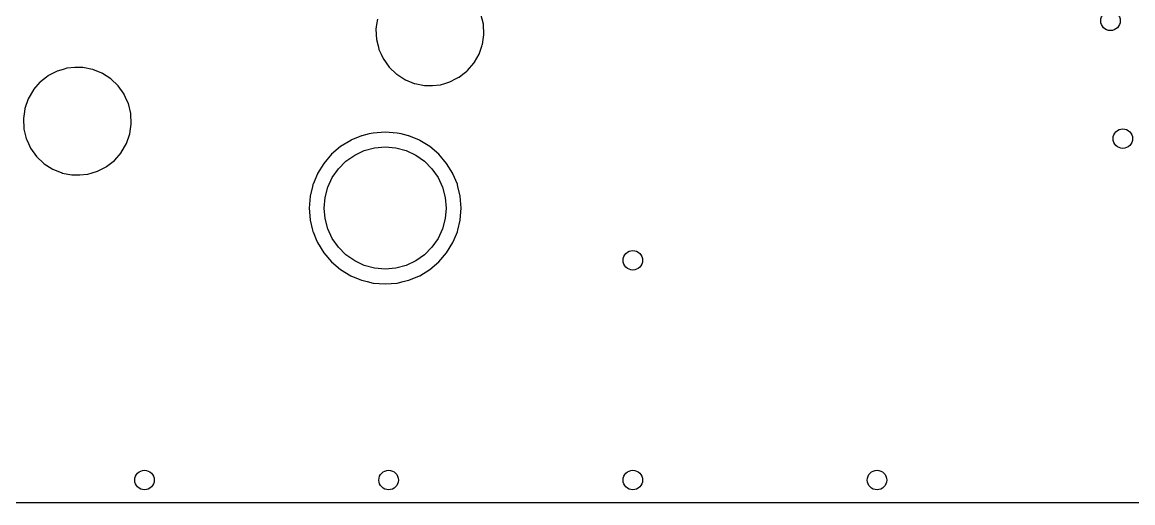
# Model space of a CAD drawing. Extents: x 4.14 to 7.68, y -5.31 to -1.77.
# Drawn here: x 4.823 to 5.718, y -5.314 to -4.926 of the extents above; entities that cross this region are included whole.
import ezdxf

# ---------------------------------------------------------------- set-up
doc = ezdxf.new("R2010")
doc.units = 0
doc.header["$MEASUREMENT"] = 0
doc.layers.add('BLACK', color=7, linetype='CONTINUOUS')

msp = doc.modelspace()

# ---------------------------------------------------------------- linework, layer by layer
at = {"layer": 'BLACK', "linetype": 'CONTINUOUS'}
for p, q in [((5.10906, -4.92376), (5.10845, -4.92794)), ((5.19447, -4.92771), (5.19253, -4.91967)), ((5.10845, -4.92794), (5.1079, -4.93171)), ((5.1079, -4.93171), (5.10829, -4.93997)), ((5.19485, -4.93596), (5.19447, -4.92771)), ((5.10829, -4.93997), (5.10834, -4.9402)), ((5.10834, -4.9402), (5.10834, -4.9402)), ((5.10834, -4.9402), (5.10956, -4.94524)), ((5.19366, -4.94415), (5.19427, -4.93997)), ((5.19427, -4.93997), (5.19481, -4.9362)), ((5.19481, -4.9362), (5.19485, -4.93596)), ((5.19481, -4.9362), (5.19481, -4.9362)), ((5.10956, -4.94524), (5.11022, -4.94801)), ((5.11022, -4.94801), (5.11032, -4.94822)), ((5.11032, -4.94822), (5.11032, -4.94822)), ((5.11032, -4.94822), (5.11202, -4.95196)), ((5.19095, -4.95196), (5.19324, -4.94536)), ((5.19324, -4.94536), (5.19358, -4.94437)), ((5.19358, -4.94437), (5.19366, -4.94415)), ((5.19358, -4.94437), (5.19358, -4.94437)), ((5.11202, -4.95196), (5.11365, -4.95553)), ((5.11365, -4.95553), (5.11843, -4.96228)), ((5.18167, -4.96503), (5.18666, -4.95929)), ((5.18666, -4.95929), (5.18681, -4.95911)), ((5.18666, -4.95929), (5.18666, -4.95929)), ((5.18681, -4.95911), (5.18721, -4.95843)), ((5.18721, -4.95843), (5.19095, -4.95196)), ((4.84771, -4.96721), (4.84384, -4.96921)), ((4.85098, -4.96553), (4.84771, -4.96721)), ((4.85563, -4.96416), (4.85098, -4.96553)), ((4.85869, -4.96327), (4.85563, -4.96416)), ((4.85891, -4.9632), (4.85869, -4.96327)), ((4.85869, -4.96327), (4.85869, -4.96327)), ((4.86508, -4.96261), (4.85891, -4.9632)), ((4.87117, -4.96261), (4.86508, -4.96261)), ((4.87139, -4.96262), (4.87117, -4.96261)), ((4.87156, -4.96266), (4.87139, -4.96262)), ((4.87927, -4.96416), (4.87156, -4.96266)), ((4.87156, -4.96266), (4.87156, -4.96266)), ((4.8795, -4.96421), (4.87927, -4.96416)), ((4.87927, -4.96416), (4.87927, -4.96416)), ((4.87972, -4.9643), (4.8795, -4.96421)), ((4.88695, -4.96721), (4.87972, -4.9643)), ((4.87972, -4.9643), (4.87972, -4.9643)), ((4.88717, -4.9673), (4.88695, -4.96721)), ((4.88737, -4.96743), (4.88717, -4.9673)), ((4.89029, -4.96931), (4.88737, -4.96743)), ((4.88737, -4.96743), (4.88737, -4.96743)), ((5.11843, -4.96228), (5.1244, -4.96799)), ((5.1244, -4.96799), (5.1246, -4.96812)), ((5.1246, -4.96812), (5.13115, -4.97235)), ((5.17489, -4.97046), (5.17787, -4.96812)), ((5.17787, -4.96812), (5.18121, -4.9655)), ((5.18121, -4.9655), (5.18139, -4.96536)), ((5.18121, -4.9655), (5.18121, -4.9655)), ((5.18139, -4.96536), (5.18167, -4.96503)), ((4.83697, -4.9746), (4.83186, -4.98049)), ((4.83713, -4.97442), (4.83697, -4.9746)), ((4.83697, -4.9746), (4.83697, -4.9746)), ((4.83731, -4.97428), (4.83713, -4.97442)), ((4.84217, -4.97046), (4.83731, -4.97428)), ((4.83731, -4.97428), (4.83731, -4.97428)), ((4.84363, -4.96931), (4.84217, -4.97046)), ((4.84384, -4.96921), (4.84363, -4.96931)), ((4.84384, -4.96921), (4.84384, -4.96921)), ((4.89412, -4.97178), (4.89029, -4.96931)), ((4.90009, -4.9775), (4.89412, -4.97178)), ((4.90487, -4.98424), (4.90009, -4.9775)), ((5.13115, -4.97235), (5.13115, -4.97235)), ((5.13115, -4.97235), (5.13135, -4.97248)), ((5.13135, -4.97248), (5.13157, -4.97257)), ((5.13157, -4.97257), (5.1388, -4.97548)), ((5.1388, -4.97548), (5.1388, -4.97548)), ((5.1388, -4.97548), (5.13902, -4.97557)), ((5.13902, -4.97557), (5.13925, -4.97561)), ((5.13925, -4.97561), (5.13925, -4.97561)), ((5.13925, -4.97561), (5.14695, -4.97712)), ((5.14695, -4.97712), (5.14695, -4.97712)), ((5.14695, -4.97712), (5.14713, -4.97715)), ((5.14713, -4.97715), (5.14735, -4.97716)), ((5.14735, -4.97716), (5.15344, -4.97716)), ((5.15344, -4.97716), (5.15961, -4.97658)), ((5.15961, -4.97658), (5.15983, -4.97651)), ((5.15983, -4.97651), (5.16334, -4.97548)), ((5.15983, -4.97651), (5.15983, -4.97651)), ((5.16334, -4.97548), (5.16754, -4.97425)), ((5.16754, -4.97425), (5.17258, -4.97166)), ((5.17258, -4.97166), (5.17468, -4.97057)), ((5.17468, -4.97057), (5.17489, -4.97046)), ((5.17468, -4.97057), (5.17468, -4.97057)), ((4.83171, -4.98067), (4.82757, -4.98782)), ((4.83186, -4.98049), (4.83171, -4.98067)), ((4.83186, -4.98049), (4.83186, -4.98049)), ((4.90497, -4.98446), (4.90487, -4.98424)), ((4.90713, -4.98921), (4.90497, -4.98446)), ((4.82486, -4.99563), (4.82482, -4.99587)), ((4.82757, -4.98782), (4.82486, -4.99563)), ((4.90829, -4.99177), (4.90713, -4.98921)), ((4.91023, -4.99981), (4.90829, -4.99177)), ((4.82422, -5.00004), (4.82367, -5.00381)), ((4.82367, -5.00381), (4.82405, -5.01207)), ((4.82482, -4.99587), (4.82422, -5.00004)), ((4.82482, -4.99587), (4.82482, -4.99587)), ((4.91061, -5.00807), (4.91023, -4.99981)), ((4.82405, -5.01207), (4.82411, -5.0123)), ((4.82411, -5.0123), (4.82411, -5.0123)), ((4.82411, -5.0123), (4.82567, -5.01879)), ((4.90943, -5.01625), (4.91003, -5.01207)), ((4.91003, -5.01207), (4.91058, -5.0083)), ((4.91058, -5.0083), (4.91061, -5.00807)), ((4.91058, -5.0083), (4.91058, -5.0083)), ((4.82567, -5.01879), (4.82599, -5.02011)), ((4.82599, -5.02011), (4.82609, -5.02033)), ((4.82609, -5.02033), (4.82609, -5.02033)), ((4.82609, -5.02033), (4.82778, -5.02406)), ((4.90672, -5.02406), (4.90943, -5.01625)), ((5.08753, -5.0214), (5.07933, -5.02642)), ((5.08771, -5.02132), (5.08753, -5.0214)), ((5.09622, -5.01779), (5.08771, -5.02132)), ((5.08771, -5.02132), (5.08771, -5.02132)), ((5.0964, -5.01772), (5.09622, -5.01779)), ((5.09622, -5.01779), (5.09622, -5.01779)), ((5.09659, -5.01767), (5.0964, -5.01772)), ((5.10253, -5.01625), (5.09659, -5.01767)), ((5.09659, -5.01767), (5.09659, -5.01767)), ((5.10575, -5.01548), (5.10253, -5.01625)), ((5.11533, -5.01472), (5.10575, -5.01548)), ((5.1249, -5.01548), (5.11533, -5.01472)), ((5.12812, -5.01625), (5.1249, -5.01548)), ((5.13406, -5.01767), (5.12812, -5.01625)), ((5.13425, -5.01772), (5.13406, -5.01767)), ((5.13406, -5.01767), (5.13406, -5.01767)), ((5.13443, -5.01779), (5.13425, -5.01772)), ((5.14294, -5.02132), (5.13443, -5.01779)), ((5.13443, -5.01779), (5.13443, -5.01779)), ((5.14312, -5.0214), (5.14294, -5.02132)), ((5.14294, -5.02132), (5.14294, -5.02132)), ((5.15132, -5.02642), (5.14312, -5.0214)), ((4.82778, -5.02406), (4.82941, -5.02764)), ((4.82941, -5.02764), (4.83419, -5.03438)), ((4.89731, -5.03728), (4.90242, -5.03139)), ((4.90242, -5.03139), (4.90258, -5.03122)), ((4.90242, -5.03139), (4.90242, -5.03139)), ((4.90258, -5.03122), (4.90672, -5.02406)), ((5.07933, -5.02642), (5.07203, -5.03266)), ((5.09072, -5.03334), (5.09849, -5.02971)), ((5.09849, -5.02971), (5.10678, -5.02749)), ((5.10678, -5.02749), (5.11533, -5.02674)), ((5.11533, -5.02674), (5.12387, -5.02749)), ((5.12387, -5.02749), (5.13216, -5.02971)), ((5.13216, -5.02971), (5.13993, -5.03334)), ((5.15862, -5.03266), (5.15132, -5.02642)), ((4.83419, -5.03438), (4.84017, -5.0401)), ((4.84017, -5.0401), (4.84037, -5.04023)), ((4.84037, -5.04023), (4.84691, -5.04445)), ((4.89066, -5.04257), (4.89376, -5.04013)), ((4.89376, -5.04013), (4.89697, -5.03761)), ((4.89697, -5.03761), (4.89716, -5.03746)), ((4.89697, -5.03761), (4.89697, -5.03761)), ((4.89716, -5.03746), (4.89731, -5.03728)), ((5.06579, -5.03996), (5.06077, -5.04816)), ((5.07203, -5.03266), (5.06579, -5.03996)), ((5.07763, -5.04432), (5.08369, -5.03826)), ((5.08369, -5.03826), (5.09072, -5.03334)), ((5.13993, -5.03334), (5.14696, -5.03826)), ((5.14696, -5.03826), (5.15302, -5.04432)), ((5.16486, -5.03996), (5.15862, -5.03266)), ((5.16988, -5.04816), (5.16486, -5.03996)), ((4.84691, -5.04445), (4.84691, -5.04445)), ((4.84691, -5.04445), (4.84711, -5.04458)), ((4.84711, -5.04458), (4.84733, -5.04467)), ((4.84733, -5.04467), (4.85456, -5.04758)), ((4.85456, -5.04758), (4.85456, -5.04758)), ((4.85456, -5.04758), (4.85478, -5.04767)), ((4.85478, -5.04767), (4.85501, -5.04772)), ((4.85501, -5.04772), (4.85501, -5.04772)), ((4.85501, -5.04772), (4.86272, -5.04922)), ((4.86272, -5.04922), (4.86272, -5.04922)), ((4.86272, -5.04922), (4.8629, -5.04926)), ((4.8629, -5.04926), (4.86311, -5.04927)), ((4.86311, -5.04927), (4.86921, -5.04927)), ((4.86921, -5.04927), (4.87537, -5.04868)), ((4.87537, -5.04868), (4.8756, -5.04861)), ((4.8756, -5.04861), (4.87911, -5.04758)), ((4.8756, -5.04861), (4.8756, -5.04861)), ((4.87911, -5.04758), (4.88331, -5.04635)), ((4.88331, -5.04635), (4.88726, -5.04432)), ((4.88726, -5.04432), (4.89045, -5.04267)), ((4.89045, -5.04267), (4.89066, -5.04257)), ((4.89045, -5.04267), (4.89045, -5.04267)), ((5.06069, -5.04834), (5.05716, -5.05685)), ((5.06077, -5.04816), (5.06069, -5.04834)), ((5.06069, -5.04834), (5.06069, -5.04834)), ((5.07271, -5.05135), (5.07763, -5.04432)), ((5.15302, -5.04432), (5.15794, -5.05135)), ((5.16996, -5.04834), (5.16988, -5.04816)), ((5.17349, -5.05685), (5.16996, -5.04834)), ((5.16996, -5.04834), (5.16996, -5.04834)), ((5.05704, -5.05722), (5.0567, -5.05867)), ((5.05705, -5.05722), (5.05704, -5.05722)), ((5.05709, -5.05703), (5.05705, -5.05722)), ((5.05716, -5.05685), (5.05709, -5.05703)), ((5.05716, -5.05685), (5.05716, -5.05685)), ((5.06908, -5.05912), (5.07271, -5.05135)), ((5.15794, -5.05135), (5.16157, -5.05912)), ((5.17356, -5.05703), (5.17349, -5.05685)), ((5.17349, -5.05685), (5.17349, -5.05685)), ((5.17361, -5.05722), (5.17356, -5.05703)), ((5.17395, -5.05867), (5.17361, -5.05722)), ((5.17361, -5.05722), (5.17361, -5.05722)), ((5.05485, -5.06638), (5.05409, -5.07596)), ((5.0567, -5.05867), (5.05485, -5.06638)), ((5.06611, -5.07596), (5.06686, -5.06741)), ((5.06686, -5.06741), (5.06908, -5.05912)), ((5.16157, -5.05912), (5.16379, -5.06741)), ((5.16379, -5.06741), (5.16454, -5.07596)), ((5.1758, -5.06638), (5.17395, -5.05867)), ((5.17656, -5.07596), (5.1758, -5.06638)), ((5.05409, -5.07596), (5.05485, -5.08553)), ((5.06686, -5.0845), (5.06611, -5.07596)), ((5.16454, -5.07596), (5.16379, -5.0845)), ((5.1758, -5.08553), (5.17656, -5.07596)), ((5.06908, -5.09279), (5.06686, -5.0845)), ((5.16379, -5.0845), (5.16157, -5.09279)), ((5.05485, -5.08553), (5.05489, -5.08572)), ((5.05489, -5.08572), (5.05681, -5.0937)), ((5.05681, -5.0937), (5.05709, -5.09488)), ((5.07271, -5.10056), (5.06908, -5.09279)), ((5.16157, -5.09279), (5.15794, -5.10056)), ((5.17356, -5.09488), (5.17384, -5.0937)), ((5.17384, -5.0937), (5.17576, -5.08572)), ((5.17576, -5.08572), (5.1758, -5.08553)), ((5.05709, -5.09488), (5.05716, -5.09506)), ((5.05716, -5.09506), (5.05716, -5.09506)), ((5.05716, -5.09506), (5.0598, -5.10143)), ((5.0598, -5.10143), (5.06077, -5.10375)), ((5.07763, -5.10759), (5.07271, -5.10056)), ((5.15794, -5.10056), (5.15302, -5.10759)), ((5.16988, -5.10375), (5.17085, -5.10143)), ((5.17085, -5.10143), (5.17349, -5.09506)), ((5.17349, -5.09506), (5.17356, -5.09488)), ((5.17349, -5.09506), (5.17349, -5.09506)), ((5.06077, -5.10375), (5.06579, -5.11195)), ((5.06579, -5.11195), (5.07203, -5.11925)), ((5.08369, -5.11365), (5.07763, -5.10759)), ((5.15302, -5.10759), (5.14696, -5.11365)), ((5.15862, -5.11925), (5.16486, -5.11195)), ((5.16486, -5.11195), (5.16988, -5.10375)), ((5.07203, -5.11925), (5.07933, -5.12549)), ((5.09072, -5.11857), (5.08369, -5.11365)), ((5.09849, -5.1222), (5.09072, -5.11857)), ((5.13993, -5.11857), (5.13216, -5.1222)), ((5.14696, -5.11365), (5.13993, -5.11857)), ((5.15132, -5.12549), (5.15862, -5.11925)), ((5.07933, -5.12549), (5.08753, -5.13051)), ((5.10678, -5.12442), (5.09849, -5.1222)), ((5.11533, -5.12517), (5.10678, -5.12442)), ((5.12387, -5.12442), (5.11533, -5.12517)), ((5.13216, -5.1222), (5.12387, -5.12442)), ((5.14312, -5.13051), (5.15132, -5.12549)), ((5.08753, -5.13051), (5.08771, -5.13059)), ((5.08771, -5.13059), (5.08771, -5.13059)), ((5.08771, -5.13059), (5.09622, -5.13412)), ((5.09622, -5.13412), (5.09622, -5.13412)), ((5.09622, -5.13412), (5.0964, -5.13419)), ((5.0964, -5.13419), (5.09659, -5.13424)), ((5.09659, -5.13424), (5.09659, -5.13424)), ((5.09659, -5.13424), (5.10086, -5.13526)), ((5.10086, -5.13526), (5.10575, -5.13643)), ((5.10575, -5.13643), (5.11533, -5.13719)), ((5.11533, -5.13719), (5.1249, -5.13643)), ((5.1249, -5.13643), (5.12979, -5.13526)), ((5.12979, -5.13526), (5.13406, -5.13424)), ((5.13406, -5.13424), (5.13425, -5.13419)), ((5.13406, -5.13424), (5.13406, -5.13424)), ((5.13425, -5.13419), (5.13443, -5.13412)), ((5.13443, -5.13412), (5.14294, -5.13059)), ((5.13443, -5.13412), (5.13443, -5.13412)), ((5.14294, -5.13059), (5.14312, -5.13051)), ((5.14294, -5.13059), (5.14294, -5.13059)), ((7.67085, -5.3136), (4.14018, -5.3136))]:
    msp.add_line(p, q, dxfattribs=at)
at = {"layer": 'BLACK'}
for centre in [(5.7, -4.925), (5.71, -5.02), (5.31496, -5.11811), (4.92126, -5.29528), (5.11811, -5.29528), (5.31496, -5.29528), (5.51181, -5.29528)]:
    msp.add_circle(centre, 0.00787, dxfattribs=at)

doc.saveas('drawing.dxf')
